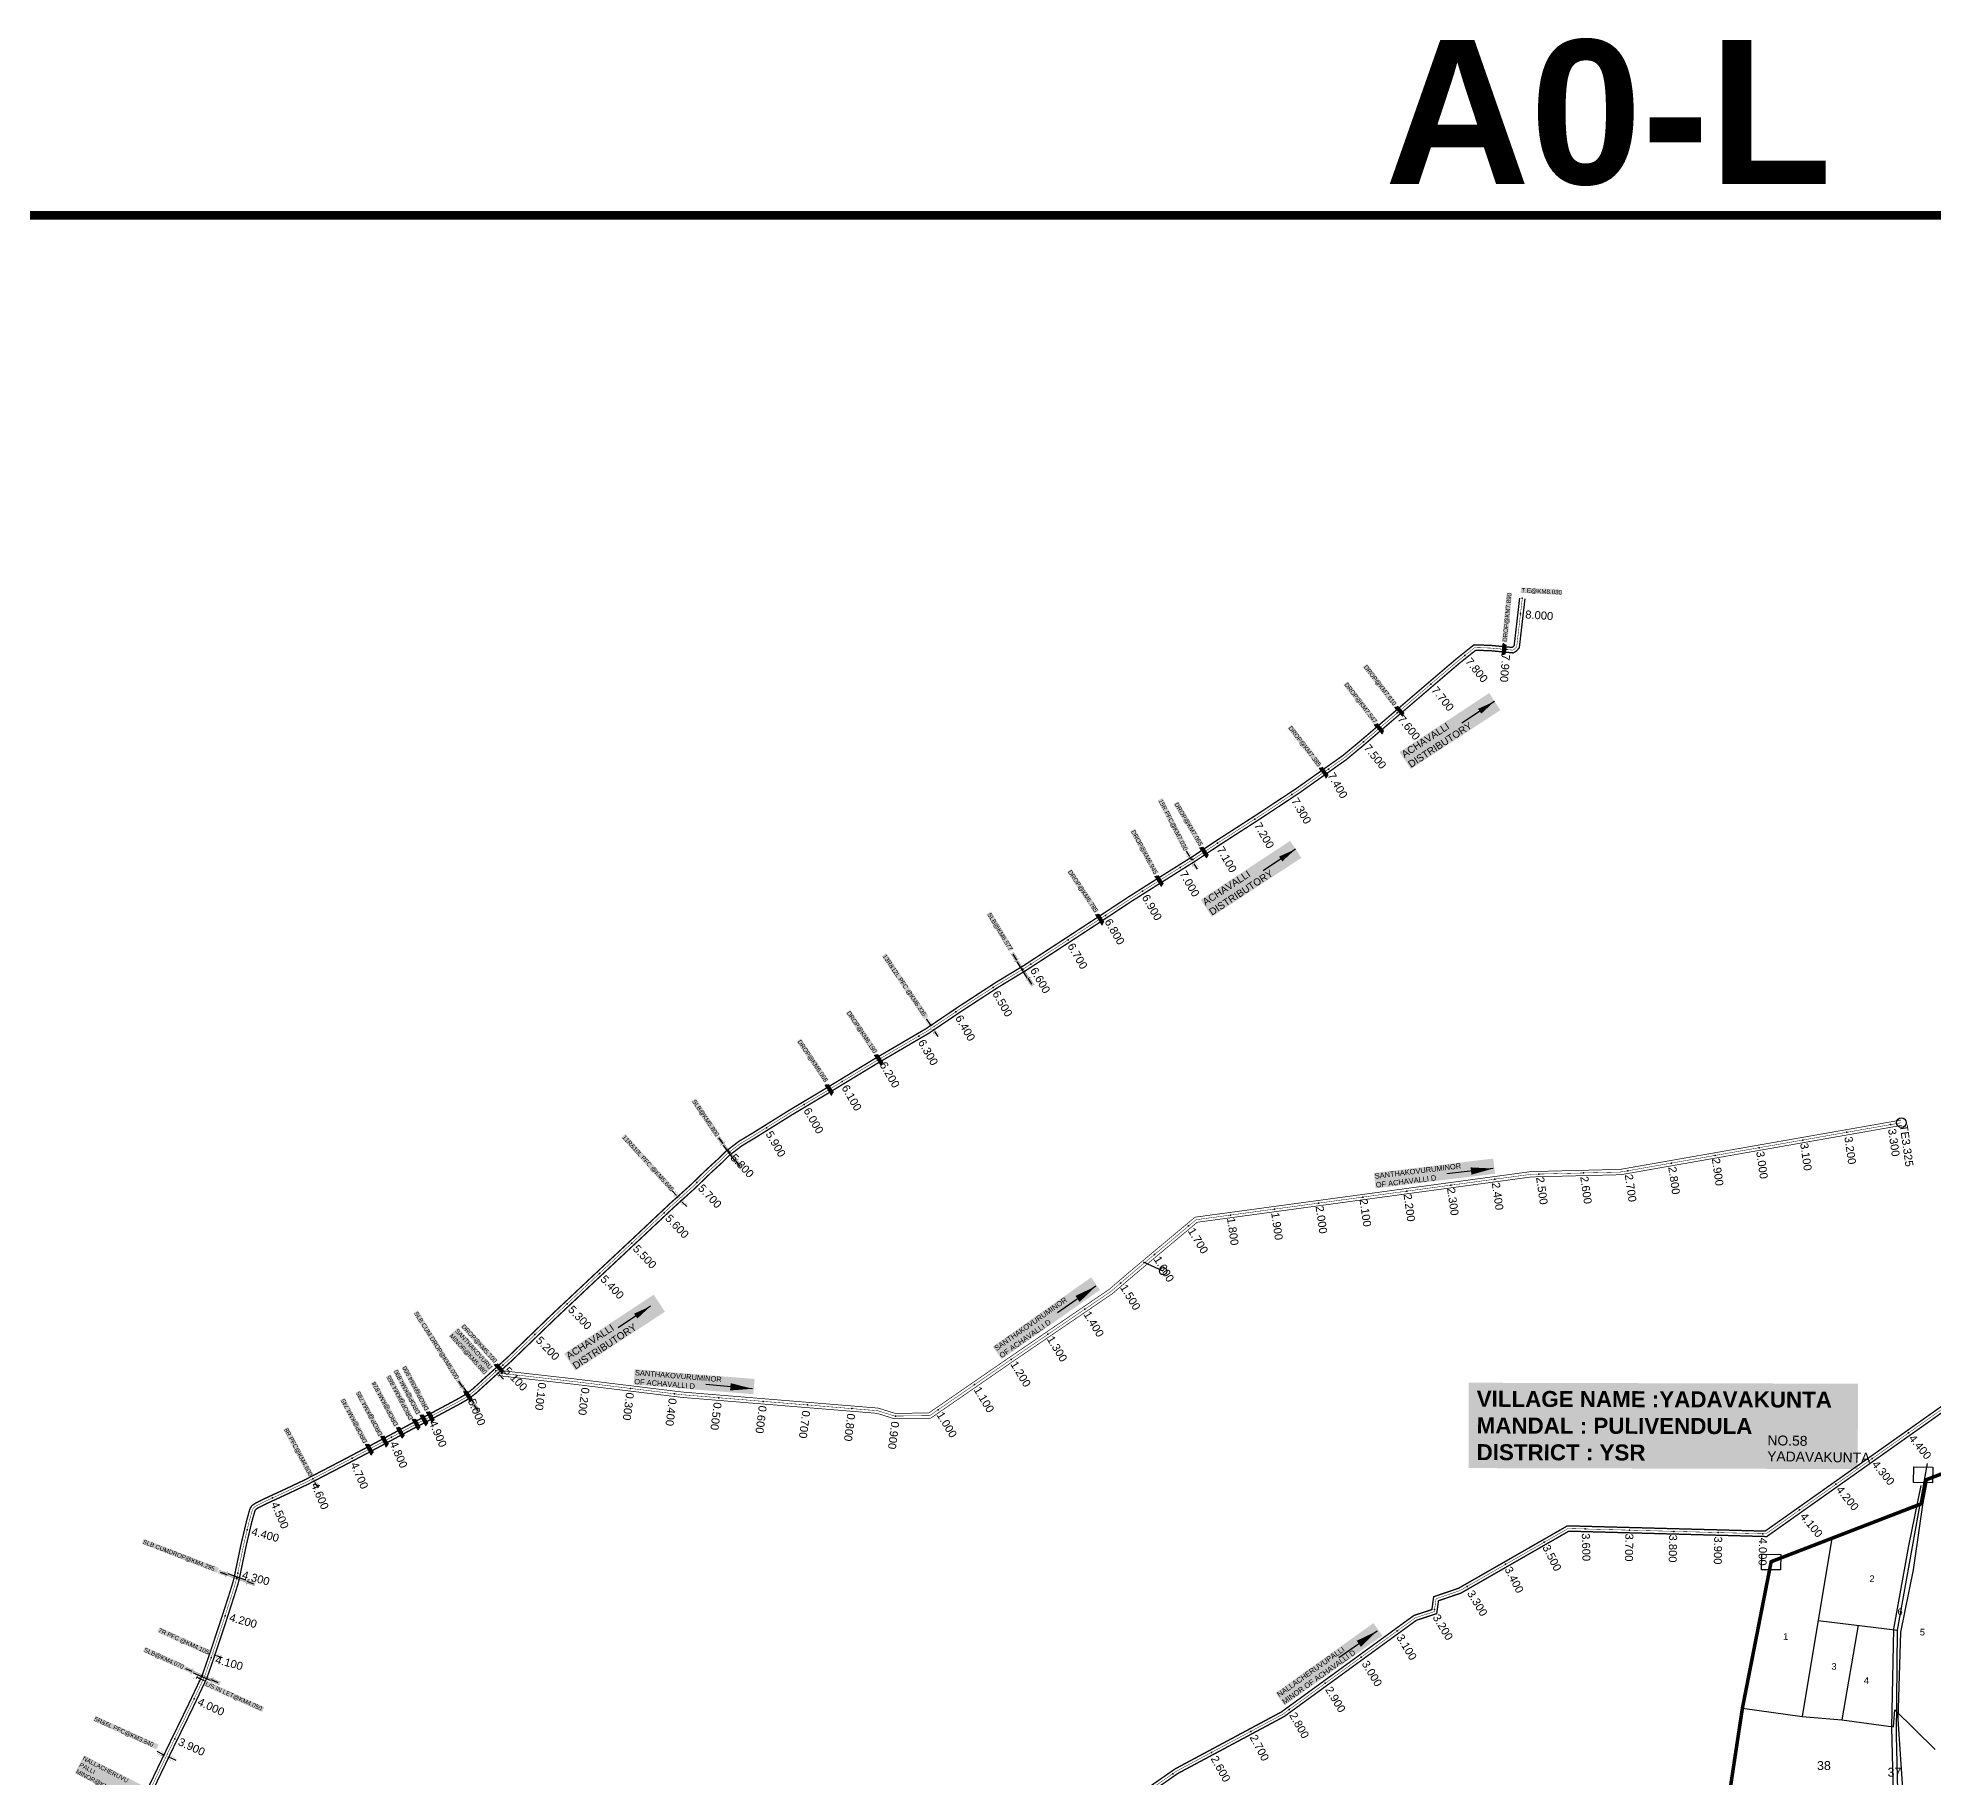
# Model space of a CAD drawing. Header units: inches. Extents: x 203261 to 228925, y 1594290 to 1605484.
# Drawn here: x 207313 to 211576, y 1601571 to 1605484 of the extents above; entities that cross this region are included whole.
import ezdxf
from ezdxf.enums import TextEntityAlignment as Align

# ---------------------------------------------------------------- set-up
doc = ezdxf.new("R2010")
doc.units = ezdxf.units.IN
doc.header["$MEASUREMENT"] = 0
doc.linetypes.add('ACAD_ISO02W100', pattern=[15, 12, -3])
doc.linetypes.add('HIDDEN2', pattern=[0.1875, 0.125, -0.0625])
for name, color, linetype in [('CANAL1', 7, 'Continuous'), ('CSMark', 72, 'Continuous'), ('PAPER SIZE', 5, 'Continuous'), ('PLOT', 7, 'Continuous'), ('PLOTS NO', 7, 'Continuous'), ('RE REMARKS', 7, 'Continuous'), ('ROAD', 1, 'Continuous'), ('STRUCTURE', 5, 'Continuous'), ('TEXT', 1, 'Continuous'), ('text2', 7, 'Continuous'), ('VILLAGE BOUNDRY', 5, 'Continuous'), ('VILLAGE BOUNDRY STONE', 1, 'Continuous')]:
    doc.layers.add(name, color=color, linetype=linetype)
doc.styles.add('FONT1', font='Arial')
doc.styles.get("Standard").update_dxf_attribs({"font": 'arial.ttf'})
doc.dimstyles.get("Standard").update_dxf_attribs({"dimtxt": 0.18, "dimasz": 0.18, "dimexe": 0.18, "dimexo": 0.0625, "dimgap": 0.09, "dimtad": 0, "dimtih": 1, "dimtoh": 1, "dimdec": 4, "dimzin": 0, "dimdsep": 46, "dimtxsty": 'Standard', "dimcen": 0.09, "dimadec": 0, "dimazin": 0, "dimtfac": 1, "dimtdec": 4, "dimtofl": 0, "dimtmove": 0, "dimatfit": 3, "dimfxl": 1, "dimtolj": 1, "dimtzin": 0, "dimarcsym": 0})

# ---------------------------------------------------------------- blocks, each defined once
blk = doc.blocks.new('DROP')
h = blk.add_hatch()
h.set_pattern_fill('ANSI31', color=1, scale=10, angle=45)
h.set_pattern_definition([(90, (-324.4107, -25.7687), (-1.25, 0), [])])
h.paths.add_polyline_path([(-9.9, -4.3), (-13.8, 4.1), (13.8, 4.1), (10.2, -4.3)])
at = {"layer": 'STRUCTURE', "color": 5, "const_width": 0.49}
blk.add_lwpolyline([(-9.9, -4.3), (-13.8, 4.1), (13.8, 4.1), (10.2, -4.3), (-9.9, -4.3)], dxfattribs=at)
at = {"layer": 'STRUCTURE', "color": 5}
blk.add_circle((0, 0), 1.33, dxfattribs=at)
blk = doc.blocks.new('1INLET')
at = {"layer": 'STRUCTURE', "color": 190}
for points, const_width in [([(9.4, 10.1), (9.4, 7.3), (5.2, 4.5), (0, 4.5), (0, 4.5), (0, 4.5), (-5.2, 4.5), (-9.4, 7.3), (-9.4, 10.1)], 0.35), ([(0, -4.5), (0, 4.5)], 1.75), ([(7.3, 5.9), (22.7, 5.9)], 0.35), ([(-9.4, -10.1), (-9.4, -7.3), (-5.2, -4.5), (0, -4.5), (5.2, -4.5), (9.4, -7.3), (9.4, -10.1)], 0.35), ([(7.3, -5.9), (22.7, -5.9)], 0.35)]:
    blk.add_lwpolyline(points, dxfattribs=dict(at, const_width=const_width))
at = {"layer": 'STRUCTURE', "color": 0}
blk.add_circle((0, 0), 1.31, dxfattribs=at)
blk.add_leader([(26, 0.1), (5.6, 0)], dimstyle='Standard', override={"dimasz": 8, "dimgap": 0.09, "dimtad": 0}, dxfattribs=at)
blk = doc.blocks.new('1SLB')
at = {"layer": 'STRUCTURE'}
h = blk.add_hatch(dxfattribs=at)
h.set_pattern_fill('DOTS', color=6, scale=14, angle=320.3722, style=0)
h.set_pattern_definition([(320.372247934, (-538945.0768, -1194857.3203), (0.89503691186, 0.39489261377), [0, -0.875])])
h.paths.add_polyline_path([(-43.8, 3.5), (-43.8, -3.5), (-23.1, -3.5), (-21, -2.1), (21, -2.1), (23.1, -3.5), (43.8, -3.5), (43.8, 3.5), (23.1, 3.5), (21, 2.1), (-21, 2.1), (-23.1, 3.5)])
at = {"layer": 'STRUCTURE', "color": 6, "linetype": 'ACAD_ISO02W100', "ltscale": 0.5, "const_width": 0.35}
for points in [[(-43.8, 3.5), (-23.1, 3.5)], [(23.1, 3.5), (43.8, 3.5)], [(-43.8, -3.5), (-23.1, -3.5)], [(23.1, -3.5), (43.8, -3.5)]]:
    blk.add_lwpolyline(points, dxfattribs=at)
at = {"layer": 'STRUCTURE', "color": 6, "const_width": 0.44}
for points in [[(-25.2, 7.7), (-25.2, 4.9), (-21, 2.1), (21, 2.1), (25.2, 4.9), (25.2, 7.7)], [(-25.2, -7.7), (-25.2, -4.9), (-21, -2.1), (21, -2.1), (25.2, -4.9), (25.2, -7.7)]]:
    blk.add_lwpolyline(points, dxfattribs=at)
at = {"layer": 'STRUCTURE', "color": 6}
blk.add_lwpolyline([(-21, -2.1), (21, -2.1)], dxfattribs=at)
blk.add_lwpolyline([(-21, -2.1), (21, -2.1)], dxfattribs=at)
at = {"layer": 'STRUCTURE', "color": 0}
blk.add_circle((0, 0), 0.871, dxfattribs=at)
for points in [[(-40.8, 0), (-24.8, 0)], [(39.6, -0.2), (23.5, -0.2)]]:
    blk.add_leader(points, dimstyle='Standard', override={"dimasz": 10, "dimgap": 0.09, "dimtad": 0}, dxfattribs=at)

msp = doc.modelspace()

# ---------------------------------------------------------------- linework, layer by layer
at = {"color": 5, "const_width": 20}
msp.add_lwpolyline([(203298.6, 1605084.6), (218613.4, 1605084.6), (218613.4, 1594300.1), (203298.6, 1594300.1)], close=True, dxfattribs=at)
at = {"layer": 'CANAL1', "color": 200}
for points, const_width in [([(207555.7, 1601535.7), (207607.1, 1601642.7), (207649.6, 1601729.9), (207682.2, 1601798.8), (207699.5, 1601848.6), (207724.4, 1601923.5), (207743.9, 1601984.1), (207751.7, 1602009.4), (207754.4, 1602019.9), (207770, 1602095), (207782.3, 1602147), (207787.6, 1602166.3), (207790.1, 1602174.8), (207794.4, 1602181.5), (207802.3, 1602186.8), (207818.8, 1602195.3), (207867.7, 1602217.9), (207913, 1602239.3), (207994.6, 1602281.7), (208071.7, 1602322.4), (208146.8, 1602362.8), (208199.2, 1602390.3), (208254.3, 1602419.8), (208270.9, 1602429.2), (208277.9, 1602433.8), (208291.8, 1602444.6), (208326.5, 1602476.3), (208371, 1602516.6), (208469, 1602611.4), (208563.5, 1602700.3), (208662.8, 1602793.2), (208735.7, 1602861.9), (208781.3, 1602903), (208817.9, 1602938.5), (208842.7, 1602961.1), (208859, 1602977.4), (208870.7, 1602986.5), (208889.3, 1603000.8), (208919.5, 1603018.9), (209002, 1603070.4), (209083.1, 1603118.9), (209192.8, 1603185.5), (209310.8, 1603254.6), (209386.4, 1603305.6), (209467.3, 1603358.3), (209530.3, 1603396.5), (209598.9, 1603441.2), (209690.5, 1603501.1), (209766.1, 1603551), (209829.3, 1603591), (209912, 1603642.9), (209966.6, 1603679.4), (210056, 1603737), (210143.6, 1603794.9), (210207.2, 1603840), (210248.2, 1603869), (210285.7, 1603900.2), (210370.4, 1603972.6), (210454.5, 1604044.7), (210502.8, 1604085.9), (210543.2, 1604118.2), (210581.4, 1604116.9), (210628.8, 1604112.4), (210631.2, 1604113.8), (210633.7, 1604116.7), (210646, 1604223.7)], 3), ([(207566.5, 1601530.5), (207617.9, 1601637.5), (207660.5, 1601724.7), (207693.3, 1601794.2), (207710.9, 1601844.7), (207735.8, 1601919.8), (207755.3, 1601980.5), (207763.3, 1602006.2), (207766, 1602017.2), (207781.7, 1602092.4), (207793.9, 1602144.1), (207799.2, 1602163), (207801.1, 1602169.8), (207803.1, 1602172.9), (207808.4, 1602176.5), (207824.1, 1602184.5), (207872.7, 1602207), (207918.3, 1602228.5), (208000.2, 1602271), (208077.3, 1602311.8), (208152.4, 1602352.2), (208204.8, 1602379.7), (208260.1, 1602409.3), (208277.1, 1602419), (208284.9, 1602424), (208299.5, 1602435.4), (208334.6, 1602467.4), (208379.2, 1602507.8), (208477.3, 1602602.7), (208571.7, 1602691.6), (208671, 1602784.5), (208743.9, 1602853), (208789.5, 1602894.2), (208826.1, 1602929.7), (208851, 1602952.4), (208866.9, 1602968.3), (208878.1, 1602977), (208896, 1602990.8), (208925.8, 1603008.7), (209008.3, 1603060.2), (209089.3, 1603108.6), (209198.9, 1603175.2), (209317.2, 1603244.4), (209393, 1603295.6), (209473.7, 1603348.1), (209536.7, 1603386.3), (209605.5, 1603431.1), (209697.1, 1603491), (209772.6, 1603540.9), (209835.7, 1603580.8), (209918.5, 1603632.9), (209973.2, 1603669.3), (210062.6, 1603726.9), (210150.4, 1603785), (210214.1, 1603830.2), (210255.5, 1603859.5), (210293.4, 1603891), (210378.2, 1603963.5), (210462.3, 1604035.6), (210510.4, 1604076.7), (210547.2, 1604106), (210580.7, 1604104.9), (210631.6, 1604100), (210639, 1604104.5), (210645.2, 1604111.6), (210658, 1604222.3)], 3), ([(211505.7, 1603037.1), (210873.6, 1602926), (210672.5, 1602921), (210193.8, 1602856.1), (209920.7, 1602819), (209784.9, 1602705.4), (209729.6, 1602658.2), (209506.4, 1602506.1), (209320.9, 1602378), (209239.1, 1602377), (209200.8, 1602389.1), (208761.4, 1602425), (208515.3, 1602455), (208347.3, 1602474)], 1.5), ([(211503.7, 1603048.9), (210872.4, 1602938), (210671.5, 1602933), (210192.2, 1602867.9), (209915.7, 1602830.4), (209777.1, 1602714.6), (209722.4, 1602667.8), (209499.6, 1602515.9), (209317.1, 1602390), (209240.9, 1602389), (209203.2, 1602400.9), (208762.6, 1602437), (208516.7, 1602467), (208348.7, 1602486)], 1.5), ([(213847.9, 1602992.1), (213101.4, 1602990), (212561.5, 1602915.1), (212182.5, 1602775.8), (212149.3, 1602782.6), (211201.8, 1602111.9), (210756.5, 1602124), (210513.5, 1601984.5), (210463.4, 1601967.5), (210459.4, 1601938.5), (210413.8, 1601923.6), (210116.2, 1601706.9), (209877.1, 1601578.9), (209645.5, 1601417.4), (209087.8, 1601277.3), (208754.1, 1601145), (208572.4, 1601149), (208503.5, 1601138), (208214.4, 1601139), (207557.7, 1601521.6)], 3), ([(213847.9, 1603004.1), (213100.6, 1603002), (212558.5, 1602926.9), (212181.5, 1602788.2), (212146.7, 1602795.4), (211198.2, 1602124.1), (210753.5, 1602136), (210508.5, 1601995.5), (210452.6, 1601976.5), (210448.6, 1601947.5), (210408.2, 1601934.4), (210109.8, 1601717.1), (209870.9, 1601589.1), (209640.5, 1601428.6), (209084.2, 1601288.7), (208751.9, 1601157), (208571.6, 1601161), (208502.5, 1601150), (208217.6, 1601151), (207563.7, 1601531.9)], 3)]:
    msp.add_lwpolyline(points, dxfattribs=dict(at, const_width=const_width))
at = {"layer": 'CANAL1', "color": 1, "linetype": 'HIDDEN2', "ltscale": 4}
msp.add_lwpolyline([(210647.9, 1604187.7, 1, 1, 0), (210652, 1604223, 0, 0, 0)], format="xyseb", dxfattribs=at)
at = {"layer": 'CANAL1', "color": 1, "linetype": 'HIDDEN2', "ltscale": 28, "const_width": 1}
for points in [[(207561.1, 1601533.1), (207612.5, 1601640.1), (207655, 1601727.3), (207687.7, 1601796.5), (207705.2, 1601846.7), (207730.1, 1601921.6), (207749.6, 1601982.3), (207757.5, 1602007.8), (207760.2, 1602018.5), (207775.9, 1602093.7), (207788.1, 1602145.5), (207793.4, 1602164.6), (207795.6, 1602172.3), (207798.7, 1602177.2), (207805.4, 1602181.7), (207821.4, 1602189.9), (207870.2, 1602212.4), (207915.7, 1602233.9), (207997.4, 1602276.4), (208074.5, 1602317.1), (208149.6, 1602357.5), (208202, 1602385), (208257.2, 1602414.5), (208274, 1602424.1), (208281.4, 1602428.9), (208295.6, 1602440), (208330.5, 1602471.8), (208375.1, 1602512.2), (208473.2, 1602607), (208567.6, 1602695.9), (208666.9, 1602788.9), (208739.8, 1602857.5), (208785.4, 1602898.6), (208822, 1602934.1), (208846.8, 1602956.8), (208862.9, 1602972.9), (208874.4, 1602981.7), (208892.7, 1602995.8), (208922.7, 1603013.8), (209005.2, 1603065.3), (209086.2, 1603113.7), (209195.8, 1603180.3), (209314, 1603249.5), (209389.7, 1603300.6), (209470.5, 1603353.2), (209533.5, 1603391.4), (209602.2, 1603436.2), (209693.8, 1603496), (209769.4, 1603546), (209832.5, 1603585.9), (209915.2, 1603637.9), (209969.9, 1603674.3), (210059.3, 1603731.9), (210147, 1603789.9), (210210.7, 1603835.1), (210251.8, 1603864.3), (210289.6, 1603895.6), (210374.3, 1603968), (210458.4, 1604040.2), (210506.6, 1604081.3), (210545.2, 1604112.1), (210581, 1604110.9), (210630.2, 1604106.2), (210635.1, 1604109.1), (210639.4, 1604114.1), (210647.9, 1604187.7)], [(211504.7, 1603043), (210873, 1602932), (210672, 1602927), (210193, 1602862), (209918.2, 1602824.7), (209781, 1602710), (209726, 1602663), (209503, 1602511), (209319, 1602384), (209240, 1602383), (209202, 1602395), (208762, 1602431), (208516, 1602461), (208348, 1602480)], [(213848.8, 1602998.1), (213101, 1602996), (212560, 1602921), (212182, 1602782), (212148, 1602789), (211200, 1602118), (210755, 1602130), (210511, 1601990), (210458, 1601972), (210454, 1601943), (210411, 1601929), (210113, 1601712), (209874, 1601584), (209643, 1601423), (209086, 1601283), (208753, 1601151), (208572, 1601155), (208503, 1601144), (208216, 1601145), (207560.7, 1601526.8)]]:
    msp.add_lwpolyline(points, dxfattribs=at)
at = {"layer": 'CSMark', "color": 1, "linetype": 'Continuous'}
msp.add_circle((211504.7, 1603043), 10.8, dxfattribs=at)
at = {"layer": 'CSMark', "color": 3, "linetype": 'Continuous'}
for p in [(211480.1, 1603038.7), (211184.6, 1602986.8), (211283.1, 1603004.1), (211381.6, 1603021.4), (210987.6, 1602952.1), (211086.1, 1602969.4), (210491.1, 1602902.5), (210590.2, 1602915.9), (210689.4, 1602927.4), (210789.4, 1602929.9), (210889.1, 1602934.8), (210193.8, 1602862.1), (210292.9, 1602875.6), (210392, 1602889), (209995.6, 1602835.2), (210094.7, 1602848.7), (209901.4, 1602810.7), (209824.7, 1602746.6), (209748.3, 1602682.1), (209667.6, 1602623.2), (209585, 1602566.9), (209502.3, 1602510.5), (208646, 1602445.2), (208745.2, 1602433), (209420, 1602453.7), (208844.8, 1602424.2), (208944.5, 1602416.1), (209044.2, 1602407.9), (209143.8, 1602399.8), (209337.7, 1602396.9), (209241.8, 1602383), (211520.7, 1602345), (211439.1, 1602287.2), (211357.4, 1602229.4), (211275.8, 1602171.7), (210701.3, 1602099.2), (210793, 1602129), (210893, 1602126.3), (210993, 1602123.6), (211092.9, 1602120.9), (211192.9, 1602118.2), (210614.5, 1602049.4), (210527.8, 1601999.6), (210454.6, 1601947.6), (210370.4, 1601899.5), (210289.6, 1601840.6), (210208.8, 1601781.7), (210127.9, 1601722.9), (210041.1, 1601673.5), (209953, 1601626.3), (209865.5, 1601578)]:
    msp.add_point(p, dxfattribs=at)
at = {"layer": 'PLOT'}
for points in [[(211560.5, 1602239.9), (211531.4, 1602036.9), (211502.5, 1601897.1), (211496.3, 1601700.9), (211510.5, 1601499), (211513.1, 1601382.6), (211538.4, 1601169.1), (211545.3, 1601049.1)], [(211348.1, 1602107.9), (211281.3, 1601706.8)], [(211317.4, 1601923.4), (211497, 1601901.5)], [(211407.2, 1601912.5), (211370.6, 1601699.9)]]:
    msp.add_lwpolyline(points, dxfattribs=at)
at = {"layer": 'PLOTS NO'}
for points in [[(211488.5, 1601468.8), (211483, 1601682.9), (211487.8, 1601904.4), (211521.7, 1602091.3), (211549.5, 1602226.7)], [(211147.1, 1601725.9), (211281.3, 1601706.8), (211370.6, 1601699.9), (211487.2, 1601684.1), (211489.8, 1601722.1), (211580.8, 1601632.9)]]:
    msp.add_lwpolyline(points, dxfattribs=at)
at = {"layer": 'ROAD'}
msp.add_lwpolyline([(211528.2, 1600280.8), (211572.5, 1600417.8), (211604.6, 1600886.4), (211541.8, 1601043.6), (211500.5, 1601386.1), (211493.3, 1601664.2), (211496.1, 1601901.3), (211563.1, 1602276.5)], dxfattribs=at)
at = {"layer": 'text2', "color": 3}
msp.add_lwpolyline([(209844, 1602709), (209800.1, 1602729.6)], dxfattribs=at)
msp.add_circle((209844, 1602709), 8.39, dxfattribs=at)
at = {"layer": 'text2', "color": 2, "linetype": 'Continuous'}
for p in [(210652, 1604223, 72), (210610.7, 1604108.1), (210376.3, 1603969.8), (210330.5, 1603930.6), (210206, 1603832, 68), (209907, 1603636, 65), (209910, 1603635, 66), (209936.8, 1603652.3), (209834, 1603592, 64), (209700, 1603506, 63), (209527.8, 1603388), (209321, 1603263, 61), (209203, 1603190, 60), (209092, 1603122, 59), (208866, 1602981, 58), (208752, 1602876, 57), (208343, 1602485, 55), (208349, 1602493, 56), (208279, 1602432, 54), (208129, 1602347, 50), (208164, 1602367, 51), (208182, 1602375, 52), (208200, 1602384, 53), (208059, 1602310, 48), (208093.4, 1602327.3), (207698, 1601848, 46), (207676, 1601793, 44), (207682, 1601799, 45), (207595, 1601621, 43)]:
    msp.add_point(p, dxfattribs=at)
at = {"layer": 'text2', "color": 3, "linetype": 'Continuous'}
for p in [(210647.9, 1604187.7), (210523, 1604094.4), (210616.6, 1604107.5), (210446.5, 1604030), (210370.6, 1603964.9), (210294.6, 1603899.9), (210215.7, 1603838.6), (210133.8, 1603781.2), (210050.3, 1603726.2), (209966.3, 1603671.9), (209882.5, 1603617.3), (209797.9, 1603564), (209714.1, 1603509.5), (209630.5, 1603454.7), (209546.7, 1603400), (209461.7, 1603347.4), (209378, 1603292.7), (209294.3, 1603238), (209208, 1603187.5), (209122.4, 1603135.7), (209036.8, 1603084.2), (208951.6, 1603031.8), (208868.2, 1602976.9), (208795.4, 1602908.3), (208721.9, 1602840.6), (208649, 1602772.1), (208576, 1602703.8), (208503.2, 1602635.3), (208430.9, 1602566.2), (208358.5, 1602497.2), (208283.8, 1602430.8), (208196.5, 1602382.1), (208108.2, 1602335.2), (208019.9, 1602288.2), (207931.2, 1602242), (207841, 1602198.9), (207783.8, 1602127.3), (207760.2, 1602018.5), (207762.5, 1602029.6), (207734, 1601933.8), (207702.5, 1601838.9), (207664.2, 1601746.6), (207620.6, 1601656.7)]:
    msp.add_point(p, dxfattribs=at)
at = {"layer": 'VILLAGE BOUNDRY', "linetype": 'HIDDEN2', "ltscale": 75}
msp.add_lwpolyline([(211806.1, 1602333.1, 8, 8, 0), (211560.7, 1602239.8, 8, 8, 0), (211550.5, 1602186, 8, 8, 0), (211211.7, 1602055.3, 8, 8, 0), (211147.1, 1601725.9, 8, 8, 0), (211119, 1601540.7, 8, 8, 0)], format="xyseb", dxfattribs=at)
at = {"layer": 'VILLAGE BOUNDRY STONE'}
for points in [[(211532.8, 1602268.4), (211575.3, 1602267.7), (211574.7, 1602232.8), (211532.2, 1602233.5)], [(211190.8, 1602072.3), (211233.3, 1602071.6), (211232.7, 1602036.7), (211190.2, 1602037.4)]]:
    msp.add_lwpolyline(points, close=True, dxfattribs=at)

# ---------------------------------------------------------------- block references
at = {"layer": 'text2', "color": 3, "linetype": 'Continuous'}
for name, p, rotation in [('DROP', (210610.8, 1604108.1), 84.0017143704001), ('DROP', (210376.3, 1603969.8), 131.6410785303888), ('DROP', (210330.5, 1603930.6), 131.3356358232424), ('DROP', (210206, 1603832, 68), 125.9299723714767), ('DROP', (209936.8, 1603652.3), 123.5147207160074), ('DROP', (209835.8, 1603588), 121.6062825047828), ('DROP', (209702.3, 1603501.6), 121.6062825047828), ('1SLB', (209527.8, 1603388), 302.4270867697862), ('DROP', (209204.9, 1603185.6), 122.4270867697861), ('DROP', (209093.8, 1603118.4), 122.1554698807097), ('1SLB', (208868.8, 1602976.3), 307.2325904867149), ('DROP', (208351.2, 1602490.6), 131.7795323803508), ('1SLB', (208280.8, 1602428.6), 123.3733225811109), ('DROP', (208280.8, 1602428.6), 123.3733225811109), ('DROP', (208182, 1602375), 118.6670177703606), ('DROP', (208196.5, 1602382.1), 118.6670177703606), ('DROP', (208129, 1602347, 50), 118.6670177703606), ('DROP', (208164.7, 1602365.4), 118.6670177703606), ('DROP', (208059.4, 1602309.1), 118.6670177703606), ('DROP', (208093.4, 1602327.3), 118.6670177703606), ('1SLB', (207760.3, 1602018.7), 160.4931969511027), ('1SLB', (207682.2, 1601798.8), 336.4587387978956)]:
    msp.add_blockref(name, p, dxfattribs=dict(at, rotation=rotation))
for p, xscale, yscale, zscale, rotation in [((209905.3, 1603638.8), 0.7, 0.7, 0.7, 121.5740438972557), ((209911.7, 1603628.6), 0.7, 0.7, 0.7, 302.4592805056667), ((209321.5, 1603261.8), 0.7, 0.7, 0.7, 124.236772533028), ((209328.2, 1603251.8), 0.7, 0.7, 0.7, 303.1911588454607), ((208752, 1602876, 57), 0.7000000000000001, 0.7000000000000001, 0.7000000000000001, 132.1138492964224), ((208759.8, 1602867.4), 0.7, 0.7, 0.7, 313.1693615241169), ((208347.9, 1602479.5), 0.7, 0.7, 0.7, 311.602117050491), ((207933.9, 1602236.6), 0.6999999999999998, 0.6999999999999998, 0.6999999999999998, 302.9863471847639), ((207710.9, 1601844.7), 0.7, 0.7, 0.7, 342.0473149559308), ((207671, 1601795.1), 0.7, 0.7, 0.7, 334.9707064706902), ((207596.4, 1601620.5), 0.7, 0.7, 0.7, 152.0483178454746), ((207607.3, 1601615.3), 0.7, 0.7, 0.7, 336.9820258645485)]:
    msp.add_blockref('1INLET', p, dxfattribs=dict(at, xscale=xscale, yscale=yscale, zscale=zscale, rotation=rotation))

# ---------------------------------------------------------------- texts
at = {"layer": 'CSMark', "color": 1}
for s, rotation, p in [('8.000', 356.2286, (210658.7, 1604186.8)), ('7.800', 308.9781, (210529.7, 1604085.9)), ('7.900', 265.405, (210615.6, 1604096.8)), ('7.700', 308.9781, (210453.2, 1604021.5)), ('7.600', 308.9781, (210377.3, 1603956.4)), ('7.500', 308.9781, (210301.3, 1603891.4)), ('7.400', 300.1514, (210220.9, 1603829.2)), ('7.300', 300.1514, (210139.1, 1603771.8)), ('7.200', 300.1514, (210055.6, 1603716.7)), ('7.100', 300.1514, (209971.6, 1603662.5)), ('7.000', 300.1514, (209887.8, 1603607.9)), ('6.900', 300.1514, (209803.2, 1603554.6)), ('6.800', 300.1514, (209719.4, 1603500.1)), ('6.700', 300.1514, (209635.8, 1603445.2)), ('6.600', 300.1514, (209552, 1603390.6)), ('6.500', 300.1514, (209467, 1603338)), ('6.400', 300.1514, (209383.3, 1603283.3)), ('6.300', 300.1514, (209299.6, 1603228.5)), ('6.200', 300.1514, (209213.3, 1603178.1)), ('6.100', 300.1514, (209127.7, 1603126.3)), ('6.000', 300.1514, (209042.1, 1603074.8)), ('5.900', 300.1514, (208956.9, 1603022.4)), ('5.800', 313.6105, (208875.5, 1602969)), ('5.700', 313.6105, (208802.8, 1602900.4)), ('5.600', 313.6105, (208729.2, 1602832.7)), ('5.500', 313.6105, (208656.3, 1602764.2)), ('5.400', 313.6105, (208583.3, 1602695.9)), ('5.300', 313.6105, (208510.5, 1602627.3)), ('5.200', 313.6105, (208438.2, 1602558.2)), ('5.100', 313.6105, (208365.8, 1602489.3)), ('5.000', 293.15, (208287.9, 1602420.8)), ('4.900', 293.15, (208200.6, 1602372.1)), ('4.800', 293.15, (208112.3, 1602325.2)), ('4.700', 293.15, (208024, 1602278.2)), ('4.600', 293.15, (207935.3, 1602232)), ('4.500', 293.15, (207845.1, 1602188.9)), ('4.400', 344.7055, (207794.2, 1602124.3)), ('4.300', 344.7055, (207772.9, 1602026.6)), ('4.200', 344.7055, (207744.4, 1601930.8)), ('4.100', 344.7055, (207712.9, 1601835.9)), ('4.000', 335.2781, (207673.9, 1601742)), ('3.900', 335.2781, (207630.3, 1601652))]:
    msp.add_text(s, height=18, rotation=rotation, dxfattribs=at).set_placement(p, align=Align.MIDDLE_LEFT)
at = {"layer": 'CSMark', "color": 1, "linetype": 'Continuous', "style": 'FONT1'}
for s, rotation, p in [('3.300', 278.1433, (211492.4, 1602967.2)), ('TE3.325', 278.1433, (211523.2, 1602944.2)), ('3.100', 278.1433, (211294.7, 1602935.2)), ('3.200', 278.1433, (211394.2, 1602949.5)), ('2.800', 278.1433, (210998.1, 1602881.8)), ('2.900', 278.1433, (211096.1, 1602901.1)), ('3.000', 278.1433, (211195.8, 1602916.7)), ('2.400', 278.1433, (210601.1, 1602846.4)), ('2.500', 278.1433, (210700.7, 1602858.9)), ('2.600', 278.1433, (210800, 1602860.4)), ('2.700', 278.1433, (210900.2, 1602864.9)), ('2.000', 278.1433, (210204.8, 1602793.5)), ('2.100', 278.1433, (210303.6, 1602809.2)), ('2.200', 278.1433, (210402.6, 1602820.7)), ('2.300', 278.1433, (210500.4, 1602834.3)), ('1.800', 278.1433, (210005.4, 1602767.3)), ('1.900', 278.1433, (210104.8, 1602779.1)), ('1.700', 301.3341, (209939.1, 1602750.7)), ('1.600', 301.3341, (209862.4, 1602687)), ('1.500', 301.3341, (209786.7, 1602623.6)), ('1.400', 301.3341, (209704.6, 1602563.2)), ('1.300', 301.3341, (209622.1, 1602507.4)), ('1.200', 301.3341, (209540.1, 1602450.8)), ('0.100', 262.8709, (208440, 1602396)), ('0.200', 262.8709, (208537.1, 1602384.8)), ('0.300', 262.8709, (208637.3, 1602373.4)), ('1.100', 301.3341, (209457.6, 1602393.2)), ('0.400', 262.8709, (208733.4, 1602360.6)), ('0.500', 262.8709, (208834.5, 1602351.3)), ('0.600', 262.8709, (208935.8, 1602343.9)), ('0.700', 262.8709, (209033.5, 1602332.9)), ('0.800', 262.8709, (209134.9, 1602326.3)), ('1.000', 301.3341, (209373.9, 1602336.7)), ('0.900', 262.8709, (209233.8, 1602308.4))]:
    msp.add_text(s, height=18, rotation=rotation, dxfattribs=at).set_placement(p, align=Align.MIDDLE_RIGHT)
for s, rotation, p in [('4.400', 309.2683, (211527, 1602337.9)), ('4.300', 309.5045, (211444.1, 1602279.4)), ('4.200', 309.5045, (211363.6, 1602222.3)), ('4.100', 309.5045, (211282.5, 1602162.1)), ('3.500', 296.9797, (210704.6, 1602092.1)), ('3.600', 271.3987, (210794.8, 1602119.5)), ('3.700', 268.9102, (210892.9, 1602118.7)), ('3.800', 268.9102, (210991.3, 1602116.4)), ('3.900', 268.9102, (211092.7, 1602112.1)), ('4.000', 268.9102, (211193.5, 1602109.4)), ('3.400', 296.9797, (210619.5, 1602042.7)), ('3.300', 301.0806, (210534.7, 1601988.9)), ('3.200', 301.0806, (210457.2, 1601934.9)), ('3.100', 301.0806, (210375.7, 1601890)), ('3.000', 301.0806, (210297.7, 1601830.6)), ('2.900', 301.0806, (210215.6, 1601772.5)), ('2.800', 299.408, (210134.8, 1601714.7)), ('2.700', 297.7605, (210046.1, 1601664.6)), ('2.600', 298.9821, (209958.2, 1601616.8))]:
    msp.add_text(s, height=18, rotation=rotation, dxfattribs=at).set_placement(p, align=Align.MIDDLE_LEFT)
at = {"layer": 'PLOT'}
for s, height, p in [('YADAVAKUNTA', 22.303, (211202.7, 1602281.6)), ('NO.58', 22.3, (211203.2, 1602317.4))]:
    msp.add_text(s, height=height, rotation=359.0717, dxfattribs=at).set_placement(p)
for s, p in [('2', (211438.7, 1602017.1)), ('6', (211501.7, 1601943)), ('1', (211244.5, 1601887)), ('5', (211551.9, 1601896.9)), ('3', (211353.1, 1601819.7)), ('4', (211426, 1601788))]:
    msp.add_text(s, height=14.9, rotation=359.0717, dxfattribs=at).set_placement(p, align=Align.MIDDLE_CENTER)
at = {"layer": 'PLOTS NO'}
for s, p in [('38', (211330.4, 1601596.7)), ('37', (211489.1, 1601581.7))]:
    msp.add_text(s, height=20, dxfattribs=at).set_placement(p, align=Align.MIDDLE_CENTER)
at = {"layer": 'STRUCTURE', "color": 5, "attachment_point": 1, "bg_fill": 1, "box_fill_scale": 1.1, "bg_fill_color": 7, "bg_fill_true_color": 16777215, "bg_fill_transparency": 0}
for s, insert, char_height, width, rotation in [('DROP@KM7.890', (210607.3, 1604125.5), 10, 109.889, 84.5286), ('T.E@KM8.030', (210650, 1604246.1), 10, 90.393, 356.9597), ('DROP@KM7.610', (210302.5, 1604074), 10, 109.889, 307.5378), ('DROP@KM7.547', (210259, 1604034.4), 10, 109.923, 307.5378), ('{\\C1;ACHAVALLI DISTRIBUTORY}', (210378.2, 1603876.6), 16, 237.917, 33.3472), ('DROP@KM7.385', (210133.1, 1603936.8), 10, 109.998, 307.5378), ('15R PFC@KM7.030', (209842.2, 1603772), 10, 126.976, 297.0037), ('DROP@KM7.065', (209877.5, 1603764.7), 10, 109.998, 300.711), ('DROP@KM6.945', (209780.4, 1603702.8), 10, 109.998, 298.2287), ('{\\C1;ACHAVALLI DISTRIBUTORY}', (209930.6, 1603544.2), 16, 237.917, 33.3472), ('DROP@KM6.785', (209637.7, 1603612.7), 10, 109.998, 303.4342), ('SLB@KM6.577', (209456.6, 1603516.7), 10, 95.966, 301.1666), ('13R&12L PFC @KM6.335', (209220.9, 1603422.9), 10, 168.988, 303.8454), ('DROP@KM6.190', (209139.8, 1603295.6), 10, 109.889, 303.8454), ('DROP@KM6.066', (209029.3, 1603230.8), 10, 109.916, 303.8454), ('SLB@KM5.800', (208792.4, 1603096.4), 10, 96.041, 303.8454), ('11R&10L PFC @KM5.646', (208634.1, 1603016.1), 10, 163.511, 312.2537), ('{\\C1;SANTHAKOVURUMINOR \\POF ACHAVALLI D }', (210319.3, 1602928.6), 12, 268.089, 6.9559), ('{\\C1;SANTHAKOVURUMINOR \\POF ACHAVALLI D }', (209462.6, 1602538.9), 12, 268.089, 35.1625), ('{\\C1;ACHAVALLI DISTRIBUTORY}', (208499, 1602523.1), 16, 237.917, 33.3472), ('SLB CUM DROP@KM5.000', (208167.2, 1602619.4), 10, 175.871, 302.0034), ('SANTHAKOVURU MINOR@KM5.080', (208258, 1602580.5), 10, 116.089, 312.1816), ('DROP@KM5.100', (208272.5, 1602590.3), 10, 109.889, 312.1816), ('DROP@KM4.865', (208148.2, 1602373.3), 10, 109.998, 117.8746), ('DROP@KM4.890', (208164.6, 1602385.9), 10, 109.998, 117.8746), ('DROP@KM4.900', (208183.8, 1602394.2), 10, 109.998, 117.8746), ('{\\C1;SANTHAKOVURUMINOR \\POF ACHAVALLI D }', (208656.6, 1602487), 12, 268.089, 355.367), ('DROP@KM4.785', (208079.6, 1602337.3), 10, 109.998, 117.8746), ('DROP@KM4.824', (208114.7, 1602359.3), 10, 109.882, 117.8746), ('DROP@KM4.745', (208045.3, 1602320.9), 10, 109.998, 117.8746), ('8R PFC@KM4.600', (207875.1, 1602357.1), 10, 119.206, 298.1308), ('SLB CUMDROP@KM4.295', (207551.4, 1602105.7), 10, 179.612, 338.8283), ('{\\C1;NALLACHERUVUPALLI \\PMINOR OF ACHAVALLI D }', (210098.6, 1601759.8), 12, 268.089, 35.4703), ('7R PFC @KM4.105', (207586.9, 1601906.6), 10, 123.197, 335.6088), ('SLB@KM4.070', (207554.7, 1601862.4), 10, 96.041, 335.6088), ('L/S IN LET@KM4.050', (207692.6, 1601785.9), 10, 140.939, 335.6088), ('5R&6L PFC@KM3.840', (207442.8, 1601707.1), 10, 154.125, 335.6088), ('NALLACHERUVU PALLI  MINOR@KM3.720', (207417.1, 1601618.4), 10, 154.125, 332.6996)]:
    msp.add_mtext(s, dxfattribs=dict(at, insert=insert, char_height=char_height, width=width, rotation=rotation))
at = {"layer": 'TEXT', "insert": (210342.5, 1605478.9), "char_height": 324, "width": 1722.252, "attachment_point": 1}
msp.add_mtext('{\\fArial|b1|i0|c0|p34;\\C1;A0-L}', dxfattribs=at)
at = {"layer": 'TEXT', "insert": (210549.5, 1602439.9), "char_height": 36, "width": 839.407, "attachment_point": 1, "rotation": 359.8583, "bg_fill": 1, "box_fill_scale": 1.5, "bg_fill_color": 254, "bg_fill_transparency": 0}
msp.add_mtext('{\\fArial|b1|i0|c0|p34;\\C1;VILLAGE NAME :\\C5;YADAVAKUNTA\\P\\C1;MANDAL : \\C5;PULIVENDULA \\P\\C1;DISTRICT : \\C5;YSR}', dxfattribs=at)

# ---------------------------------------------------------------- leaders
at = {"layer": 'PAPER SIZE', "color": 1}
for points in [[(210589.2, 1603990.8), (210516.2, 1603942.3)], [(210141.7, 1603658.4), (210068.7, 1603609.9)], [(208691, 1602630.1), (208618.1, 1602581.6)]]:
    msp.add_leader(points, dimstyle='Standard', override={"dimasz": 40, "dimgap": 0.09, "dimtad": 0, "dimtfill": 2, "dimtfillclr": 5}, dxfattribs=at)
at = {"layer": 'RE REMARKS', "color": 1}
for points in [[(210586.3, 1602939.9), (210481.9, 1602928)], [(209692.6, 1602675), (209606.2, 1602615.2)], [(208920.4, 1602444.4), (208815.7, 1602453.7)], [(210325.2, 1601899.3), (210239.1, 1601839)]]:
    msp.add_leader(points, dimstyle='Standard', override={"dimasz": 50}, dxfattribs=at)

doc.saveas('drawing.dxf')
